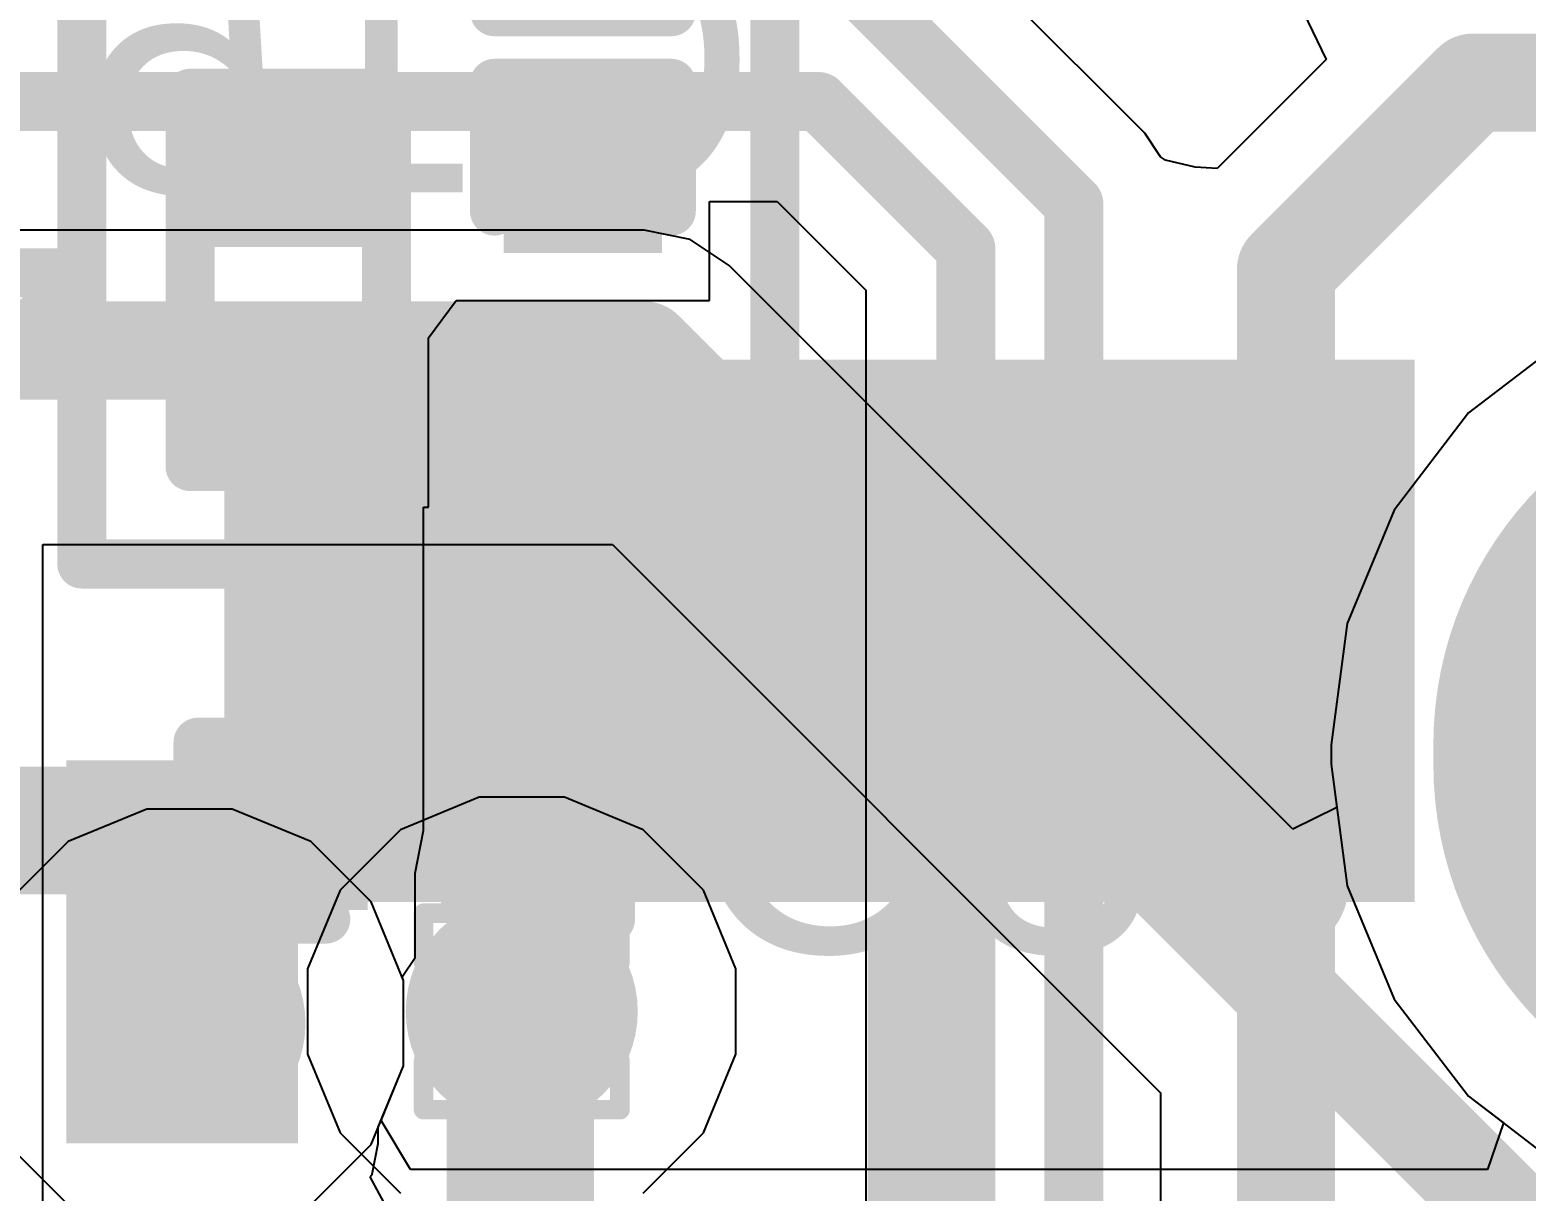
# Model space of a CAD drawing. Header units: inches. Extents: x -6 to 328, y -6 to 90.
# Drawn here: x 27.489 to 31.359, y 26.105 to 29.107 of the extents above; entities that cross this region are included whole.
import ezdxf

# ---------------------------------------------------------------- set-up
doc = ezdxf.new("R2010")
doc.units = ezdxf.units.IN
for name, color, linetype in [('Bottom Layer', 5, 'Continuous'), ('Bottom Overlay', 54, 'Continuous'), ('Bottom Paste', 16, 'Continuous'), ('Bottom Solder', 6, 'Continuous'), ('Designators', 56, 'Continuous'), ('Drill Drawing', 1, 'Continuous'), ('GND', 76, 'Continuous'), ('Pad Holes', 156, 'Continuous'), ('PWR', 16, 'Continuous'), ('Top Layer', 1, 'Continuous'), ('Top Overlay', 2, 'Continuous'), ('Top Paste', 8, 'Continuous'), ('Top Solder', 216, 'Continuous'), ('Via Holes', 16, 'Continuous')]:
    doc.layers.add(name, color=color, linetype=linetype)
doc.styles.add('Arial', font='', dxfattribs={"height": 0.2})
doc.styles.get('Arial').set_extended_font_data('Arial')

# ---------------------------------------------------------------- blocks, each defined once
blk = doc.blocks.new('R___0201_16')
at = {"layer": 'Top Layer'}
for points in [[(-0.41, 0.185), (-0.14, 0.185), (-0.14, -0.185), (-0.41, -0.185)], [(0.14, 0.185), (0.41, 0.185), (0.41, -0.185), (0.14, -0.185)]]:
    blk.add_hatch(color=1, dxfattribs=at).paths.add_polyline_path(points)
at = {"layer": 'Top Paste'}
for points in [[(-0.41, 0.185), (-0.14, 0.185), (-0.14, -0.185), (-0.41, -0.185)], [(0.14, 0.185), (0.41, 0.185), (0.41, -0.185), (0.14, -0.185)]]:
    blk.add_hatch(color=8, dxfattribs=at).paths.add_polyline_path(points)
at = {"layer": 'Top Solder'}
for points in [[(-0.465, 0.24), (-0.085, 0.24), (-0.085, -0.24), (-0.465, -0.24)], [(0.085, 0.24), (0.465, 0.24), (0.465, -0.24), (0.085, -0.24)]]:
    blk.add_hatch(color=216, dxfattribs=at).paths.add_polyline_path(points)
at = {"layer": 'Top Overlay'}
for points in [[(-0.4826, 0.254, 0.127, 0.127, 0), (-0.4826, -0.254, 0.127, 0.127, 0)], [(-0.4826, 0.254, 0.127, 0.127, 0), (0.4826, 0.254, 0.127, 0.127, 0)], [(0.4826, 0.254, 0.127, 0.127, 0), (0.4826, -0.254, 0.127, 0.127, 0)], [(-0.4826, -0.254, 0.127, 0.127, 0), (0.4826, -0.254, 0.127, 0.127, 0)]]:
    blk.add_lwpolyline(points, format="xyseb", dxfattribs=at)
for points in [[(-0.5143, 0.254, 0.0635, 0.0635, 1), (-0.4508, 0.254, 0.0635, 0.0635, 1)], [(-0.5143, 0.254, 0.0635, 0.0635, 1), (-0.4508, 0.254, 0.0635, 0.0635, 1)], [(0.4508, 0.254, 0.0635, 0.0635, 1), (0.5143, 0.254, 0.0635, 0.0635, 1)], [(0.4508, 0.254, 0.0635, 0.0635, 1), (0.5143, 0.254, 0.0635, 0.0635, 1)], [(-0.5143, -0.254, 0.0635, 0.0635, 1), (-0.4508, -0.254, 0.0635, 0.0635, 1)], [(-0.5143, -0.254, 0.0635, 0.0635, 1), (-0.4508, -0.254, 0.0635, 0.0635, 1)], [(0.4508, -0.254, 0.0635, 0.0635, 1), (0.5143, -0.254, 0.0635, 0.0635, 1)], [(0.4508, -0.254, 0.0635, 0.0635, 1), (0.5143, -0.254, 0.0635, 0.0635, 1)]]:
    blk.add_lwpolyline(points, format="xyseb", close=True, dxfattribs=at)
blk = doc.blocks.new('M55_7013242R_B_49')
at = {"layer": 'Bottom Layer'}
blk.add_hatch(color=5, dxfattribs=at).paths.add_polyline_path([(-12.62, -1.1), (-11.42, -1.1), (-11.42, -3.8), (-12.62, -3.8)])
at = {"layer": 'Bottom Paste'}
blk.add_hatch(color=16, dxfattribs=at).paths.add_polyline_path([(-12.62, -1.1), (-11.42, -1.1), (-11.42, -3.8), (-12.62, -3.8)])
at = {"layer": 'Bottom Solder'}
blk.add_hatch(color=6, dxfattribs=at).paths.add_polyline_path([(-12.7216, -0.9984), (-11.3184, -0.9984), (-11.3184, -3.9016), (-12.7216, -3.9016)])
at = {"layer": 'Pad Holes'}
h = blk.add_hatch(color=7, dxfattribs=at)
edge = h.paths.add_edge_path()
edge.add_arc((-11.725, 0), 0.95, 90, 270)
edge.add_line((-11.725, -0.95), (-11.675, -0.95))
edge.add_arc((-11.675, 0), 0.95, 270, 450)
edge.add_line((-11.675, 0.95), (-11.725, 0.95))
at = {"layer": 'Bottom Overlay'}
blk.add_lwpolyline([(-10.1346, -2.286, 0.254, 0.254, 0), (-11.2014, -2.286, 0.254, 0.254, 0)], format="xyseb", dxfattribs=at)
blk.add_lwpolyline([(-11.2649, -2.286, 0.127, 0.127, 1), (-11.1379, -2.286, 0.127, 0.127, 1)], format="xyseb", close=True, dxfattribs=at)
blk = doc.blocks.new('CAP_0201_62')
at = {"layer": 'Top Layer'}
for points in [[(-0.45, 0.15), (-0.15, 0.15), (-0.15, -0.15), (-0.45, -0.15)], [(0.15, 0.15), (0.45, 0.15), (0.45, -0.15), (0.15, -0.15)]]:
    blk.add_hatch(color=1, dxfattribs=at).paths.add_polyline_path(points)
at = {"layer": 'Top Paste'}
for points in [[(-0.45, 0.15), (-0.15, 0.15), (-0.15, -0.15), (-0.45, -0.15)], [(0.15, 0.15), (0.45, 0.15), (0.45, -0.15), (0.15, -0.15)]]:
    blk.add_hatch(color=8, dxfattribs=at).paths.add_polyline_path(points)
at = {"layer": 'Top Solder'}
for points in [[(-0.505, 0.205), (-0.095, 0.205), (-0.095, -0.205), (-0.505, -0.205)], [(0.095, 0.205), (0.505, 0.205), (0.505, -0.205), (0.095, -0.205)]]:
    blk.add_hatch(color=216, dxfattribs=at).paths.add_polyline_path(points)
at = {"layer": 'Top Overlay'}
for points in [[(-0.5334, -0.2286, 0.127, 0.127, 0), (-0.5334, 0.2286, 0.127, 0.127, 0)], [(-0.5334, 0.2286, 0.127, 0.127, 0), (-0.2032, 0.2286, 0.127, 0.127, 0)], [(0.2032, 0.2286, 0.127, 0.127, 0), (0.5334, 0.2286, 0.127, 0.127, 0)], [(0.5334, -0.2286, 0.127, 0.127, 0), (0.5334, 0.2286, 0.127, 0.127, 0)], [(-0.5334, -0.2286, 0.127, 0.127, 0), (-0.2032, -0.2286, 0.127, 0.127, 0)], [(0.2032, -0.2286, 0.127, 0.127, 0), (0.5334, -0.2286, 0.127, 0.127, 0)]]:
    blk.add_lwpolyline(points, format="xyseb", dxfattribs=at)
for points in [[(-0.5651, 0.2286, 0.0635, 0.0635, 1), (-0.5016, 0.2286, 0.0635, 0.0635, 1)], [(-0.5651, 0.2286, 0.0635, 0.0635, 1), (-0.5016, 0.2286, 0.0635, 0.0635, 1)], [(-0.2349, 0.2286, 0.0635, 0.0635, 1), (-0.1714, 0.2286, 0.0635, 0.0635, 1)], [(0.1714, 0.2286, 0.0635, 0.0635, 1), (0.2349, 0.2286, 0.0635, 0.0635, 1)], [(0.5016, 0.2286, 0.0635, 0.0635, 1), (0.5651, 0.2286, 0.0635, 0.0635, 1)], [(0.5016, 0.2286, 0.0635, 0.0635, 1), (0.5651, 0.2286, 0.0635, 0.0635, 1)], [(-0.5651, -0.2286, 0.0635, 0.0635, 1), (-0.5016, -0.2286, 0.0635, 0.0635, 1)], [(-0.5651, -0.2286, 0.0635, 0.0635, 1), (-0.5016, -0.2286, 0.0635, 0.0635, 1)], [(-0.2349, -0.2286, 0.0635, 0.0635, 1), (-0.1714, -0.2286, 0.0635, 0.0635, 1)], [(0.1714, -0.2286, 0.0635, 0.0635, 1), (0.2349, -0.2286, 0.0635, 0.0635, 1)], [(0.5016, -0.2286, 0.0635, 0.0635, 1), (0.5651, -0.2286, 0.0635, 0.0635, 1)], [(0.5016, -0.2286, 0.0635, 0.0635, 1), (0.5651, -0.2286, 0.0635, 0.0635, 1)]]:
    blk.add_lwpolyline(points, format="xyseb", close=True, dxfattribs=at)
blk = doc.blocks.new('CAP_0201_65')
at = {"layer": 'Top Layer'}
for points in [[(-0.45, 0.15), (-0.15, 0.15), (-0.15, -0.15), (-0.45, -0.15)], [(0.15, 0.15), (0.45, 0.15), (0.45, -0.15), (0.15, -0.15)]]:
    blk.add_hatch(color=1, dxfattribs=at).paths.add_polyline_path(points)
at = {"layer": 'Top Paste'}
for points in [[(-0.45, 0.15), (-0.15, 0.15), (-0.15, -0.15), (-0.45, -0.15)], [(0.15, 0.15), (0.45, 0.15), (0.45, -0.15), (0.15, -0.15)]]:
    blk.add_hatch(color=8, dxfattribs=at).paths.add_polyline_path(points)
at = {"layer": 'Top Solder'}
for points in [[(-0.505, 0.205), (-0.095, 0.205), (-0.095, -0.205), (-0.505, -0.205)], [(0.095, 0.205), (0.505, 0.205), (0.505, -0.205), (0.095, -0.205)]]:
    blk.add_hatch(color=216, dxfattribs=at).paths.add_polyline_path(points)
at = {"layer": 'Top Overlay'}
for points in [[(-0.2032, 0.2286, 0.127, 0.127, 0), (-0.5334, 0.2286, 0.127, 0.127, 0)], [(-0.5334, -0.2286, 0.127, 0.127, 0), (-0.5334, 0.2286, 0.127, 0.127, 0)], [(0.5334, 0.2286, 0.127, 0.127, 0), (0.2032, 0.2286, 0.127, 0.127, 0)], [(0.5334, -0.2286, 0.127, 0.127, 0), (0.5334, 0.2286, 0.127, 0.127, 0)], [(-0.2032, -0.2286, 0.127, 0.127, 0), (-0.5334, -0.2286, 0.127, 0.127, 0)], [(0.5334, -0.2286, 0.127, 0.127, 0), (0.2032, -0.2286, 0.127, 0.127, 0)]]:
    blk.add_lwpolyline(points, format="xyseb", dxfattribs=at)
for points in [[(-0.5651, 0.2286, 0.0635, 0.0635, 1), (-0.5016, 0.2286, 0.0635, 0.0635, 1)], [(-0.5651, 0.2286, 0.0635, 0.0635, 1), (-0.5016, 0.2286, 0.0635, 0.0635, 1)], [(-0.2349, 0.2286, 0.0635, 0.0635, 1), (-0.1714, 0.2286, 0.0635, 0.0635, 1)], [(0.1714, 0.2286, 0.0635, 0.0635, 1), (0.2349, 0.2286, 0.0635, 0.0635, 1)], [(0.5016, 0.2286, 0.0635, 0.0635, 1), (0.5651, 0.2286, 0.0635, 0.0635, 1)], [(0.5016, 0.2286, 0.0635, 0.0635, 1), (0.5651, 0.2286, 0.0635, 0.0635, 1)], [(-0.5651, -0.2286, 0.0635, 0.0635, 1), (-0.5016, -0.2286, 0.0635, 0.0635, 1)], [(-0.5651, -0.2286, 0.0635, 0.0635, 1), (-0.5016, -0.2286, 0.0635, 0.0635, 1)], [(-0.2349, -0.2286, 0.0635, 0.0635, 1), (-0.1714, -0.2286, 0.0635, 0.0635, 1)], [(0.1714, -0.2286, 0.0635, 0.0635, 1), (0.2349, -0.2286, 0.0635, 0.0635, 1)], [(0.5016, -0.2286, 0.0635, 0.0635, 1), (0.5651, -0.2286, 0.0635, 0.0635, 1)], [(0.5016, -0.2286, 0.0635, 0.0635, 1), (0.5651, -0.2286, 0.0635, 0.0635, 1)]]:
    blk.add_lwpolyline(points, format="xyseb", close=True, dxfattribs=at)
blk = doc.blocks.new('CAP_0201_66')
at = {"layer": 'Top Layer'}
for points in [[(-0.45, 0.15), (-0.15, 0.15), (-0.15, -0.15), (-0.45, -0.15)], [(0.15, 0.15), (0.45, 0.15), (0.45, -0.15), (0.15, -0.15)]]:
    blk.add_hatch(color=1, dxfattribs=at).paths.add_polyline_path(points)
at = {"layer": 'Top Paste'}
for points in [[(-0.45, 0.15), (-0.15, 0.15), (-0.15, -0.15), (-0.45, -0.15)], [(0.15, 0.15), (0.45, 0.15), (0.45, -0.15), (0.15, -0.15)]]:
    blk.add_hatch(color=8, dxfattribs=at).paths.add_polyline_path(points)
at = {"layer": 'Top Solder'}
for points in [[(-0.505, 0.205), (-0.095, 0.205), (-0.095, -0.205), (-0.505, -0.205)], [(0.095, 0.205), (0.505, 0.205), (0.505, -0.205), (0.095, -0.205)]]:
    blk.add_hatch(color=216, dxfattribs=at).paths.add_polyline_path(points)
at = {"layer": 'Top Overlay'}
for points in [[(-0.5334, 0.2286, 0.127, 0.127, 0), (-0.2032, 0.2286, 0.127, 0.127, 0)], [(-0.5334, 0.2286, 0.127, 0.127, 0), (-0.5334, -0.2286, 0.127, 0.127, 0)], [(0.2032, 0.2286, 0.127, 0.127, 0), (0.5334, 0.2286, 0.127, 0.127, 0)], [(0.5334, 0.2286, 0.127, 0.127, 0), (0.5334, -0.2286, 0.127, 0.127, 0)], [(-0.5334, -0.2286, 0.127, 0.127, 0), (-0.2032, -0.2286, 0.127, 0.127, 0)], [(0.2032, -0.2286, 0.127, 0.127, 0), (0.5334, -0.2286, 0.127, 0.127, 0)]]:
    blk.add_lwpolyline(points, format="xyseb", dxfattribs=at)
for points in [[(-0.5651, 0.2286, 0.0635, 0.0635, 1), (-0.5016, 0.2286, 0.0635, 0.0635, 1)], [(-0.5651, 0.2286, 0.0635, 0.0635, 1), (-0.5016, 0.2286, 0.0635, 0.0635, 1)], [(-0.2349, 0.2286, 0.0635, 0.0635, 1), (-0.1714, 0.2286, 0.0635, 0.0635, 1)], [(0.1714, 0.2286, 0.0635, 0.0635, 1), (0.2349, 0.2286, 0.0635, 0.0635, 1)], [(0.5016, 0.2286, 0.0635, 0.0635, 1), (0.5651, 0.2286, 0.0635, 0.0635, 1)], [(0.5016, 0.2286, 0.0635, 0.0635, 1), (0.5651, 0.2286, 0.0635, 0.0635, 1)], [(-0.5651, -0.2286, 0.0635, 0.0635, 1), (-0.5016, -0.2286, 0.0635, 0.0635, 1)], [(-0.5651, -0.2286, 0.0635, 0.0635, 1), (-0.5016, -0.2286, 0.0635, 0.0635, 1)], [(-0.2349, -0.2286, 0.0635, 0.0635, 1), (-0.1714, -0.2286, 0.0635, 0.0635, 1)], [(0.1714, -0.2286, 0.0635, 0.0635, 1), (0.2349, -0.2286, 0.0635, 0.0635, 1)], [(0.5016, -0.2286, 0.0635, 0.0635, 1), (0.5651, -0.2286, 0.0635, 0.0635, 1)], [(0.5016, -0.2286, 0.0635, 0.0635, 1), (0.5651, -0.2286, 0.0635, 0.0635, 1)]]:
    blk.add_lwpolyline(points, format="xyseb", close=True, dxfattribs=at)

msp = doc.modelspace()

# ---------------------------------------------------------------- hatches: boundary and pattern name
at = {"layer": 'Bottom Layer'}
h = msp.add_hatch(color=5, dxfattribs=at)
edge = h.paths.add_edge_path()
edge.add_arc((28.7613, 26.5692), 0.3, 0, 360)
h = msp.add_hatch(color=5, dxfattribs=at)
edge = h.paths.add_edge_path()
edge.add_arc((27.9018, 26.5387), 0.3, 0, 360)
at = {"layer": 'GND'}
h = msp.add_hatch(color=76, dxfattribs=at)
edge = h.paths.add_edge_path()
edge.add_arc((28.7613, 26.5692), 0.3, 0, 360)
h = msp.add_hatch(color=76, dxfattribs=at)
edge = h.paths.add_edge_path()
edge.add_arc((27.9018, 26.5387), 0.3, 0, 360)
at = {"layer": 'PWR'}
h = msp.add_hatch(color=16, dxfattribs=at)
edge = h.paths.add_edge_path()
edge.add_arc((28.7613, 26.5692), 0.3, 0, 360)
h = msp.add_hatch(color=16, dxfattribs=at)
edge = h.paths.add_edge_path()
edge.add_arc((27.9018, 26.5387), 0.3, 0, 360)
at = {"layer": 'Top Layer'}
msp.add_hatch(color=1, dxfattribs=at).paths.add_polyline_path([(27.5832, 26.2278), (28.1828, 26.2278), (28.1828, 27.2184), (27.5832, 27.2184)])
h = msp.add_hatch(color=1, dxfattribs=at)
edge = h.paths.add_edge_path()
edge.add_arc((28.7613, 26.5692), 0.3, 0, 360)
h = msp.add_hatch(color=1, dxfattribs=at)
edge = h.paths.add_edge_path()
edge.add_arc((27.9018, 26.5387), 0.3, 0, 360)
at = {"layer": 'Via Holes'}
h = msp.add_hatch(color=7, dxfattribs=at)
edge = h.paths.add_edge_path()
edge.add_arc((28.7613, 26.5692), 0.15, 0, 360)
h = msp.add_hatch(color=7, dxfattribs=at)
edge = h.paths.add_edge_path()
edge.add_arc((27.9018, 26.5387), 0.15, 0, 360)

# ---------------------------------------------------------------- linework, layer by layer
at = {"layer": 'Bottom Layer'}
for p, q in [((31.4618, 28.3102), (31.2103, 28.1172)), ((31.2103, 28.1172), (31.0173, 27.8657)), ((31.0173, 27.8657), (30.896, 27.5728)), ((30.896, 27.5728), (30.8546, 27.2585)), ((30.8546, 27.2585), (30.8546, 27.2085)), ((30.8546, 27.2085), (30.896, 26.8942)), ((27.7916, 27.0927), (27.5879, 27.0084)), ((28.012, 27.0927), (27.7916, 27.0927)), ((28.2156, 27.0084), (28.012, 27.0927)), ((27.5879, 27.0084), (27.4321, 26.8525)), ((28.3714, 26.8525), (28.2156, 27.0084)), ((30.896, 26.8942), (31.0173, 26.6013)), ((28.4558, 26.6489), (28.3714, 26.8525)), ((28.4558, 26.4285), (28.4558, 26.6489)), ((31.0173, 26.6013), (31.2103, 26.3498)), ((28.3974, 26.2876), (28.4558, 26.4285)), ((31.2103, 26.3498), (31.3001, 26.2808)), ((28.4731, 26.1606), (28.3974, 26.2876)), ((31.3001, 26.2808), (31.2593, 26.1606)), ((31.2593, 26.1606), (28.4731, 26.1606))]:
    msp.add_line(p, q, dxfattribs=at)
for points in [[(28.7613, 27.144, 0.381, 0.381, 0), (29.1708, 27.5535, 0.381, 0.381, 0)], [(29.1708, 27.5535, 0.381, 0.381, 0), (29.619, 27.5535, 0.381, 0.381, 0)], [(28.7613, 26.5692, 0.381, 0.381, 0), (28.7613, 27.144, 0.381, 0.381, 0)]]:
    msp.add_lwpolyline(points, format="xyseb", dxfattribs=at)
for points in [[(29.0755, 27.5535, 0.1905, 0.1905, 1), (29.266, 27.5535, 0.1905, 0.1905, 1)], [(29.0755, 27.5535, 0.1905, 0.1905, 1), (29.266, 27.5535, 0.1905, 0.1905, 1)], [(29.5237, 27.5535, 0.1905, 0.1905, 1), (29.7142, 27.5535, 0.1905, 0.1905, 1)], [(28.666, 27.144, 0.1905, 0.1905, 1), (28.8565, 27.144, 0.1905, 0.1905, 1)], [(28.666, 27.144, 0.1905, 0.1905, 1), (28.8565, 27.144, 0.1905, 0.1905, 1)], [(28.666, 26.5692, 0.1905, 0.1905, 1), (28.8565, 26.5692, 0.1905, 0.1905, 1)]]:
    msp.add_lwpolyline(points, format="xyseb", close=True, dxfattribs=at)
at = {"layer": 'Bottom Overlay'}
for points in [[(27.0634, 27.919, 0.127, 0.127, 0), (27.6237, 28.4793, 0.127, 0.127, 0)], [(27.2943, 28.4793, 0.127, 0.127, 0), (27.6237, 28.4793, 0.127, 0.127, 0)], [(27.6237, 28.1499, 0.127, 0.127, 0), (27.6237, 28.4793, 0.127, 0.127, 0)]]:
    msp.add_lwpolyline(points, format="xyseb", dxfattribs=at)
for points in [[(27.5919, 28.4793, 0.0635, 0.0635, 1), (27.6554, 28.4793, 0.0635, 0.0635, 1)], [(27.5919, 28.4793, 0.0635, 0.0635, 1), (27.6554, 28.4793, 0.0635, 0.0635, 1)], [(27.5919, 28.4793, 0.0635, 0.0635, 1), (27.6554, 28.4793, 0.0635, 0.0635, 1)], [(27.5919, 28.1499, 0.0635, 0.0635, 1), (27.6554, 28.1499, 0.0635, 0.0635, 1)]]:
    msp.add_lwpolyline(points, format="xyseb", close=True, dxfattribs=at)
at = {"layer": 'Drill Drawing'}
for points in [[(27.6478, 26.6657, 0.0508, 0.0508, 0), (27.6478, 26.7927, 0.0508, 0.0508, 0)], [(27.6478, 26.7927, 0.0508, 0.0508, 0), (27.7748, 26.7927, 0.0508, 0.0508, 0)], [(27.7748, 26.7927, 0.0508, 0.0508, 0), (27.9018, 26.6657, 0.0508, 0.0508, 0)], [(27.9018, 26.6657, 0.0508, 0.0508, 0), (28.0288, 26.7927, 0.0508, 0.0508, 0)], [(28.0288, 26.7927, 0.0508, 0.0508, 0), (28.1558, 26.7927, 0.0508, 0.0508, 0)], [(28.1558, 26.6657, 0.0508, 0.0508, 0), (28.1558, 26.7927, 0.0508, 0.0508, 0)], [(28.5073, 26.6962, 0.0508, 0.0508, 0), (28.5073, 26.8232, 0.0508, 0.0508, 0)], [(28.5073, 26.8232, 0.0508, 0.0508, 0), (28.6343, 26.8232, 0.0508, 0.0508, 0)], [(28.6343, 26.8232, 0.0508, 0.0508, 0), (28.7613, 26.6962, 0.0508, 0.0508, 0)], [(28.7613, 26.6962, 0.0508, 0.0508, 0), (28.8883, 26.8232, 0.0508, 0.0508, 0)], [(28.8883, 26.8232, 0.0508, 0.0508, 0), (29.0153, 26.8232, 0.0508, 0.0508, 0)], [(29.0153, 26.6962, 0.0508, 0.0508, 0), (29.0153, 26.8232, 0.0508, 0.0508, 0)], [(28.5073, 26.6962, 0.0508, 0.0508, 0), (28.6343, 26.5692, 0.0508, 0.0508, 0)], [(28.8883, 26.5692, 0.0508, 0.0508, 0), (29.0153, 26.6962, 0.0508, 0.0508, 0)], [(27.6478, 26.6657, 0.0508, 0.0508, 0), (27.7748, 26.5387, 0.0508, 0.0508, 0)], [(28.0288, 26.5387, 0.0508, 0.0508, 0), (28.1558, 26.6657, 0.0508, 0.0508, 0)], [(28.5073, 26.4422, 0.0508, 0.0508, 0), (28.6343, 26.5692, 0.0508, 0.0508, 0)], [(28.8883, 26.5692, 0.0508, 0.0508, 0), (29.0153, 26.4422, 0.0508, 0.0508, 0)], [(27.6478, 26.4117, 0.0508, 0.0508, 0), (27.7748, 26.5387, 0.0508, 0.0508, 0)], [(28.0288, 26.5387, 0.0508, 0.0508, 0), (28.1558, 26.4117, 0.0508, 0.0508, 0)], [(27.6478, 26.2847, 0.0508, 0.0508, 0), (27.6478, 26.4117, 0.0508, 0.0508, 0)], [(27.7748, 26.2847, 0.0508, 0.0508, 0), (27.9018, 26.4117, 0.0508, 0.0508, 0)], [(27.9018, 26.4117, 0.0508, 0.0508, 0), (28.0288, 26.2847, 0.0508, 0.0508, 0)], [(28.1558, 26.2847, 0.0508, 0.0508, 0), (28.1558, 26.4117, 0.0508, 0.0508, 0)], [(28.5073, 26.3152, 0.0508, 0.0508, 0), (28.5073, 26.4422, 0.0508, 0.0508, 0)], [(28.6343, 26.3152, 0.0508, 0.0508, 0), (28.7613, 26.4422, 0.0508, 0.0508, 0)], [(28.7613, 26.4422, 0.0508, 0.0508, 0), (28.8883, 26.3152, 0.0508, 0.0508, 0)], [(29.0153, 26.3152, 0.0508, 0.0508, 0), (29.0153, 26.4422, 0.0508, 0.0508, 0)], [(28.5073, 26.3152, 0.0508, 0.0508, 0), (28.6343, 26.3152, 0.0508, 0.0508, 0)], [(28.8883, 26.3152, 0.0508, 0.0508, 0), (29.0153, 26.3152, 0.0508, 0.0508, 0)], [(27.6478, 26.2847, 0.0508, 0.0508, 0), (27.7748, 26.2847, 0.0508, 0.0508, 0)], [(28.0288, 26.2847, 0.0508, 0.0508, 0), (28.1558, 26.2847, 0.0508, 0.0508, 0)]]:
    msp.add_lwpolyline(points, format="xyseb", dxfattribs=at)
for points in [[(27.6351, 26.7927, 0.0254, 0.0254, 1), (27.6605, 26.7927, 0.0254, 0.0254, 1)], [(27.6351, 26.7927, 0.0254, 0.0254, 1), (27.6605, 26.7927, 0.0254, 0.0254, 1)], [(27.7621, 26.7927, 0.0254, 0.0254, 1), (27.7875, 26.7927, 0.0254, 0.0254, 1)], [(27.7621, 26.7927, 0.0254, 0.0254, 1), (27.7875, 26.7927, 0.0254, 0.0254, 1)], [(28.0161, 26.7927, 0.0254, 0.0254, 1), (28.0415, 26.7927, 0.0254, 0.0254, 1)], [(28.0161, 26.7927, 0.0254, 0.0254, 1), (28.0415, 26.7927, 0.0254, 0.0254, 1)], [(28.1431, 26.7927, 0.0254, 0.0254, 1), (28.1685, 26.7927, 0.0254, 0.0254, 1)], [(28.1431, 26.7927, 0.0254, 0.0254, 1), (28.1685, 26.7927, 0.0254, 0.0254, 1)], [(28.4946, 26.8232, 0.0254, 0.0254, 1), (28.52, 26.8232, 0.0254, 0.0254, 1)], [(28.4946, 26.8232, 0.0254, 0.0254, 1), (28.52, 26.8232, 0.0254, 0.0254, 1)], [(28.6216, 26.8232, 0.0254, 0.0254, 1), (28.647, 26.8232, 0.0254, 0.0254, 1)], [(28.6216, 26.8232, 0.0254, 0.0254, 1), (28.647, 26.8232, 0.0254, 0.0254, 1)], [(28.8756, 26.8232, 0.0254, 0.0254, 1), (28.901, 26.8232, 0.0254, 0.0254, 1)], [(28.8756, 26.8232, 0.0254, 0.0254, 1), (28.901, 26.8232, 0.0254, 0.0254, 1)], [(29.0026, 26.8232, 0.0254, 0.0254, 1), (29.028, 26.8232, 0.0254, 0.0254, 1)], [(29.0026, 26.8232, 0.0254, 0.0254, 1), (29.028, 26.8232, 0.0254, 0.0254, 1)], [(28.4946, 26.6962, 0.0254, 0.0254, 1), (28.52, 26.6962, 0.0254, 0.0254, 1)], [(28.4946, 26.6962, 0.0254, 0.0254, 1), (28.52, 26.6962, 0.0254, 0.0254, 1)], [(28.7486, 26.6962, 0.0254, 0.0254, 1), (28.774, 26.6962, 0.0254, 0.0254, 1)], [(28.7486, 26.6962, 0.0254, 0.0254, 1), (28.774, 26.6962, 0.0254, 0.0254, 1)], [(29.0026, 26.6962, 0.0254, 0.0254, 1), (29.028, 26.6962, 0.0254, 0.0254, 1)], [(29.0026, 26.6962, 0.0254, 0.0254, 1), (29.028, 26.6962, 0.0254, 0.0254, 1)], [(27.6351, 26.6657, 0.0254, 0.0254, 1), (27.6605, 26.6657, 0.0254, 0.0254, 1)], [(27.6351, 26.6657, 0.0254, 0.0254, 1), (27.6605, 26.6657, 0.0254, 0.0254, 1)], [(27.8891, 26.6657, 0.0254, 0.0254, 1), (27.9145, 26.6657, 0.0254, 0.0254, 1)], [(27.8891, 26.6657, 0.0254, 0.0254, 1), (27.9145, 26.6657, 0.0254, 0.0254, 1)], [(28.1431, 26.6657, 0.0254, 0.0254, 1), (28.1685, 26.6657, 0.0254, 0.0254, 1)], [(28.1431, 26.6657, 0.0254, 0.0254, 1), (28.1685, 26.6657, 0.0254, 0.0254, 1)], [(28.6216, 26.5692, 0.0254, 0.0254, 1), (28.647, 26.5692, 0.0254, 0.0254, 1)], [(28.6216, 26.5692, 0.0254, 0.0254, 1), (28.647, 26.5692, 0.0254, 0.0254, 1)], [(28.8756, 26.5692, 0.0254, 0.0254, 1), (28.901, 26.5692, 0.0254, 0.0254, 1)], [(28.8756, 26.5692, 0.0254, 0.0254, 1), (28.901, 26.5692, 0.0254, 0.0254, 1)], [(27.7621, 26.5387, 0.0254, 0.0254, 1), (27.7875, 26.5387, 0.0254, 0.0254, 1)], [(27.7621, 26.5387, 0.0254, 0.0254, 1), (27.7875, 26.5387, 0.0254, 0.0254, 1)], [(28.0161, 26.5387, 0.0254, 0.0254, 1), (28.0415, 26.5387, 0.0254, 0.0254, 1)], [(28.0161, 26.5387, 0.0254, 0.0254, 1), (28.0415, 26.5387, 0.0254, 0.0254, 1)], [(27.6351, 26.4117, 0.0254, 0.0254, 1), (27.6605, 26.4117, 0.0254, 0.0254, 1)], [(27.6351, 26.4117, 0.0254, 0.0254, 1), (27.6605, 26.4117, 0.0254, 0.0254, 1)], [(27.8891, 26.4117, 0.0254, 0.0254, 1), (27.9145, 26.4117, 0.0254, 0.0254, 1)], [(27.8891, 26.4117, 0.0254, 0.0254, 1), (27.9145, 26.4117, 0.0254, 0.0254, 1)], [(28.1431, 26.4117, 0.0254, 0.0254, 1), (28.1685, 26.4117, 0.0254, 0.0254, 1)], [(28.1431, 26.4117, 0.0254, 0.0254, 1), (28.1685, 26.4117, 0.0254, 0.0254, 1)], [(28.4946, 26.4422, 0.0254, 0.0254, 1), (28.52, 26.4422, 0.0254, 0.0254, 1)], [(28.4946, 26.4422, 0.0254, 0.0254, 1), (28.52, 26.4422, 0.0254, 0.0254, 1)], [(28.7486, 26.4422, 0.0254, 0.0254, 1), (28.774, 26.4422, 0.0254, 0.0254, 1)], [(28.7486, 26.4422, 0.0254, 0.0254, 1), (28.774, 26.4422, 0.0254, 0.0254, 1)], [(29.0026, 26.4422, 0.0254, 0.0254, 1), (29.028, 26.4422, 0.0254, 0.0254, 1)], [(29.0026, 26.4422, 0.0254, 0.0254, 1), (29.028, 26.4422, 0.0254, 0.0254, 1)], [(28.4946, 26.3152, 0.0254, 0.0254, 1), (28.52, 26.3152, 0.0254, 0.0254, 1)], [(28.4946, 26.3152, 0.0254, 0.0254, 1), (28.52, 26.3152, 0.0254, 0.0254, 1)], [(28.6216, 26.3152, 0.0254, 0.0254, 1), (28.647, 26.3152, 0.0254, 0.0254, 1)], [(28.6216, 26.3152, 0.0254, 0.0254, 1), (28.647, 26.3152, 0.0254, 0.0254, 1)], [(28.8756, 26.3152, 0.0254, 0.0254, 1), (28.901, 26.3152, 0.0254, 0.0254, 1)], [(28.8756, 26.3152, 0.0254, 0.0254, 1), (28.901, 26.3152, 0.0254, 0.0254, 1)], [(29.0026, 26.3152, 0.0254, 0.0254, 1), (29.028, 26.3152, 0.0254, 0.0254, 1)], [(29.0026, 26.3152, 0.0254, 0.0254, 1), (29.028, 26.3152, 0.0254, 0.0254, 1)], [(27.6351, 26.2847, 0.0254, 0.0254, 1), (27.6605, 26.2847, 0.0254, 0.0254, 1)], [(27.6351, 26.2847, 0.0254, 0.0254, 1), (27.6605, 26.2847, 0.0254, 0.0254, 1)], [(27.7621, 26.2847, 0.0254, 0.0254, 1), (27.7875, 26.2847, 0.0254, 0.0254, 1)], [(27.7621, 26.2847, 0.0254, 0.0254, 1), (27.7875, 26.2847, 0.0254, 0.0254, 1)], [(28.0161, 26.2847, 0.0254, 0.0254, 1), (28.0415, 26.2847, 0.0254, 0.0254, 1)], [(28.0161, 26.2847, 0.0254, 0.0254, 1), (28.0415, 26.2847, 0.0254, 0.0254, 1)], [(28.1431, 26.2847, 0.0254, 0.0254, 1), (28.1685, 26.2847, 0.0254, 0.0254, 1)], [(28.1431, 26.2847, 0.0254, 0.0254, 1), (28.1685, 26.2847, 0.0254, 0.0254, 1)]]:
    msp.add_lwpolyline(points, format="xyseb", close=True, dxfattribs=at)
at = {"layer": 'GND'}
for p, q in [((31.4618, 28.3102), (31.2103, 28.1172)), ((31.2103, 28.1172), (31.0173, 27.8657)), ((31.0173, 27.8657), (30.896, 27.5728)), ((30.896, 27.5728), (30.8546, 27.2585)), ((30.8546, 27.2585), (30.8546, 27.2085)), ((30.8546, 27.2085), (30.896, 26.8942)), ((27.7916, 27.0927), (27.5879, 27.0084)), ((28.012, 27.0927), (27.7916, 27.0927)), ((28.2156, 27.0084), (28.012, 27.0927)), ((27.5879, 27.0084), (27.4321, 26.8525)), ((28.3714, 26.8525), (28.2156, 27.0084)), ((30.896, 26.8942), (31.0173, 26.6013)), ((28.4558, 26.6489), (28.3714, 26.8525)), ((28.4558, 26.4285), (28.4558, 26.6489)), ((31.0173, 26.6013), (31.2103, 26.3498)), ((28.3714, 26.2249), (28.4558, 26.4285)), ((31.2103, 26.3498), (31.4618, 26.1568)), ((27.4321, 26.2249), (27.5879, 26.069)), ((28.2156, 26.069), (28.3714, 26.2249))]:
    msp.add_line(p, q, dxfattribs=at)
at = {"layer": 'PWR'}
for p, q in [((29.0775, 28.5895), (20.336, 28.5895)), ((29.1965, 28.5659), (29.0775, 28.5895)), ((29.2973, 28.4985), (29.1965, 28.5659)), ((30.7554, 27.0403), (29.2973, 28.4985)), ((31.4618, 28.3102), (31.2103, 28.1172)), ((31.2103, 28.1172), (31.0173, 27.8657)), ((31.0173, 27.8657), (30.896, 27.5728)), ((27.5224, 25.3665), (27.5224, 27.7772)), ((27.5224, 27.7772), (28.9956, 27.7772)), ((28.9956, 27.7772), (30.4137, 26.3591)), ((30.896, 27.5728), (30.8546, 27.2585)), ((30.8546, 27.2585), (30.8546, 27.2085)), ((30.8546, 27.2085), (30.8693, 27.0965)), ((28.6511, 27.1232), (28.4475, 27.0389)), ((28.8715, 27.1232), (28.6511, 27.1232)), ((29.0751, 27.0389), (28.8715, 27.1232)), ((30.8693, 27.0965), (30.7554, 27.0403)), ((28.4475, 27.0389), (28.2916, 26.883)), ((29.231, 26.883), (29.0751, 27.0389)), ((28.2916, 26.883), (28.2073, 26.6794)), ((29.3153, 26.6794), (29.231, 26.883)), ((28.2073, 26.6794), (28.2073, 26.459)), ((29.3153, 26.459), (29.3153, 26.6794)), ((28.2073, 26.459), (28.2916, 26.2554)), ((29.231, 26.2554), (29.3153, 26.459)), ((30.4137, 26.3591), (30.4137, 21.9301)), ((28.2916, 26.2554), (28.4475, 26.0996)), ((29.0751, 26.0996), (29.231, 26.2554))]:
    msp.add_line(p, q, dxfattribs=at)
for points in [[(19.865, 28.2787, 0.254, 0.254, 0), (29.0775, 28.2787, 0.254, 0.254, 0)], [(29.0775, 28.2787, 0.254, 0.254, 0), (32.0832, 25.2731, 0.254, 0.254, 0)]]:
    msp.add_lwpolyline(points, format="xyseb", dxfattribs=at)
msp.add_lwpolyline([(29.014, 28.2787, 0.127, 0.127, 1), (29.141, 28.2787, 0.127, 0.127, 1)], format="xyseb", close=True, dxfattribs=at)
msp.add_lwpolyline([(29.014, 28.2787, 0.127, 0.127, 1), (29.141, 28.2787, 0.127, 0.127, 1)], format="xyseb", close=True, dxfattribs=at)
at = {"layer": 'Top Layer'}
for p, q in [((30.3725, 28.8405), (29.8282, 29.3849)), ((30.7835, 29.1528), (30.8415, 29.0312)), ((30.8415, 29.0312), (30.5596, 28.7493)), ((30.4136, 28.7791), (30.3725, 28.8405)), ((30.4261, 28.7706), (30.4136, 28.7791)), ((30.5033, 28.7524), (30.4261, 28.7706)), ((30.5596, 28.7493), (30.5033, 28.7524)), ((29.2472, 28.4082), (29.2472, 28.6634)), ((29.2472, 28.6634), (29.4221, 28.6634)), ((29.4221, 28.6634), (29.651, 28.4344)), ((28.5202, 28.3108), (28.5916, 28.4082)), ((28.5916, 28.4082), (29.2472, 28.4082)), ((29.651, 28.4344), (29.651, 23.4855)), ((28.5202, 27.8732), (28.5202, 28.3108)), ((28.507, 27.0368), (28.507, 27.8732)), ((28.507, 27.8732), (28.5202, 27.8732)), ((28.4852, 26.9272), (28.507, 27.0368)), ((28.4852, 26.709), (28.4852, 26.9272)), ((28.4516, 26.6588), (28.4852, 26.709)), ((28.4852, 26.709), (28.4852, 26.709)), ((28.4558, 26.6489), (28.4516, 26.6588)), ((28.4558, 26.4285), (28.4558, 26.6489)), ((28.39, 26.2697), (28.4558, 26.4285)), ((28.39, 26.2278), (28.39, 26.2697)), ((28.3742, 26.1486), (28.39, 26.2278)), ((28.3696, 26.1416), (28.3742, 26.1486)), ((28.4375, 26.0146), (28.3696, 26.1416))]:
    msp.add_line(p, q, dxfattribs=at)
for points in [[(29.6451, 29.2017, 0.1524, 0.1524, 0), (30.1894, 28.6574, 0.1524, 0.1524, 0)], [(30.738, 28.4882, 0.254, 0.254, 0), (31.2208, 28.971, 0.254, 0.254, 0)], [(31.2208, 28.971, 0.254, 0.254, 0), (32.3088, 28.971, 0.254, 0.254, 0)], [(27.3831, 28.9221, 0.1524, 0.1524, 0), (27.6987, 28.9221, 0.1524, 0.1524, 0)], [(27.6987, 28.9221, 0.1524, 0.1524, 0), (27.6989, 28.9223, 0.1524, 0.1524, 0)], [(27.6989, 28.9223, 0.1524, 0.1524, 0), (27.9593, 28.9223, 0.1524, 0.1524, 0)], [(27.9593, 28.9223, 0.1524, 0.1524, 0), (28.0486, 28.8331, 0.1524, 0.1524, 0)], [(28.2662, 28.8331, 0.1524, 0.1524, 0), (28.3555, 28.9223, 0.1524, 0.1524, 0)], [(28.3555, 28.9223, 0.1524, 0.1524, 0), (28.7563, 28.9223, 0.1524, 0.1524, 0)], [(28.7563, 28.9223, 0.1524, 0.1524, 0), (28.8456, 28.8331, 0.1524, 0.1524, 0)], [(28.9932, 28.8331, 0.1524, 0.1524, 0), (29.0825, 28.9223, 0.1524, 0.1524, 0)], [(29.0825, 28.9223, 0.1524, 0.1524, 0), (29.5294, 28.9223, 0.1524, 0.1524, 0)], [(29.5294, 28.9223, 0.1524, 0.1524, 0), (29.91, 28.5417, 0.1524, 0.1524, 0)], [(28.0486, 28.7948, 0.1524, 0.1524, 0), (28.0486, 28.8331, 0.1524, 0.1524, 0)], [(28.2662, 28.7948, 0.1524, 0.1524, 0), (28.2662, 28.8331, 0.1524, 0.1524, 0)], [(28.8456, 28.8098, 0.1524, 0.1524, 0), (28.8456, 28.8331, 0.1524, 0.1524, 0)], [(28.9932, 28.8098, 0.1524, 0.1524, 0), (28.9932, 28.8331, 0.1524, 0.1524, 0)], [(28.0486, 28.7948, 0.1524, 0.1524, 0), (28.1074, 28.736, 0.1524, 0.1524, 0)], [(28.2074, 28.736, 0.1524, 0.1524, 0), (28.2662, 28.7948, 0.1524, 0.1524, 0)], [(28.8456, 28.8098, 0.1524, 0.1524, 0), (28.9194, 28.736, 0.1524, 0.1524, 0)], [(28.9194, 28.736, 0.1524, 0.1524, 0), (28.9932, 28.8098, 0.1524, 0.1524, 0)], [(28.1074, 28.736, 0.1524, 0.1524, 0), (28.1574, 28.736, 0.1524, 0.1524, 0)], [(28.1574, 28.736, 0.1524, 0.1524, 0), (28.2074, 28.736, 0.1524, 0.1524, 0)], [(30.1894, 23.6012, 0.1524, 0.1524, 0), (30.1894, 28.6574, 0.1524, 0.1524, 0)], [(29.91, 23.4855, 0.1524, 0.1524, 0), (29.91, 28.5417, 0.1524, 0.1524, 0)], [(30.738, 25.5983, 0.254, 0.254, 0), (30.738, 28.4882, 0.254, 0.254, 0)], [(28.7574, 27.974, 0.3302, 0.3302, 0), (28.9194, 28.136, 0.3302, 0.3302, 0)], [(28.1574, 27.0368, 0.3302, 0.3302, 0), (28.1574, 28.1177, 0.3302, 0.3302, 0)], [(28.7574, 26.5731, 0.3302, 0.3302, 0), (28.7574, 27.974, 0.3302, 0.3302, 0)], [(25.92, 27.0368, 0.3302, 0.3302, 0), (28.1574, 27.0368, 0.3302, 0.3302, 0)], [(27.9018, 26.598, 0.381, 0.381, 0), (27.9501, 26.6463, 0.381, 0.381, 0)], [(27.9018, 26.5387, 0.381, 0.381, 0), (27.9018, 26.598, 0.381, 0.381, 0)], [(28.7574, 26.5731, 0.381, 0.381, 0), (28.7613, 26.5692, 0.381, 0.381, 0)], [(28.7574, 25.6868, 0.381, 0.381, 0), (28.7574, 26.5716, 0.381, 0.381, 0)]]:
    msp.add_lwpolyline(points, format="xyseb", dxfattribs=at)
for points in [[(31.1573, 28.971, 0.127, 0.127, 1), (31.2843, 28.971, 0.127, 0.127, 1)], [(31.1573, 28.971, 0.127, 0.127, 1), (31.2843, 28.971, 0.127, 0.127, 1)], [(27.6606, 28.9221, 0.0762, 0.0762, 1), (27.7368, 28.9221, 0.0762, 0.0762, 1)], [(27.6606, 28.9221, 0.0762, 0.0762, 1), (27.7368, 28.9221, 0.0762, 0.0762, 1)], [(27.6608, 28.9223, 0.0762, 0.0762, 1), (27.737, 28.9223, 0.0762, 0.0762, 1)], [(27.6608, 28.9223, 0.0762, 0.0762, 1), (27.737, 28.9223, 0.0762, 0.0762, 1)], [(27.9212, 28.9223, 0.0762, 0.0762, 1), (27.9974, 28.9223, 0.0762, 0.0762, 1)], [(27.9212, 28.9223, 0.0762, 0.0762, 1), (27.9974, 28.9223, 0.0762, 0.0762, 1)], [(28.3174, 28.9223, 0.0762, 0.0762, 1), (28.3936, 28.9223, 0.0762, 0.0762, 1)], [(28.3174, 28.9223, 0.0762, 0.0762, 1), (28.3936, 28.9223, 0.0762, 0.0762, 1)], [(28.7182, 28.9223, 0.0762, 0.0762, 1), (28.7944, 28.9223, 0.0762, 0.0762, 1)], [(28.7182, 28.9223, 0.0762, 0.0762, 1), (28.7944, 28.9223, 0.0762, 0.0762, 1)], [(29.0444, 28.9223, 0.0762, 0.0762, 1), (29.1206, 28.9223, 0.0762, 0.0762, 1)], [(29.0444, 28.9223, 0.0762, 0.0762, 1), (29.1206, 28.9223, 0.0762, 0.0762, 1)], [(29.4913, 28.9223, 0.0762, 0.0762, 1), (29.5675, 28.9223, 0.0762, 0.0762, 1)], [(29.4913, 28.9223, 0.0762, 0.0762, 1), (29.5675, 28.9223, 0.0762, 0.0762, 1)], [(28.0105, 28.8331, 0.0762, 0.0762, 1), (28.0867, 28.8331, 0.0762, 0.0762, 1)], [(28.0105, 28.8331, 0.0762, 0.0762, 1), (28.0867, 28.8331, 0.0762, 0.0762, 1)], [(28.2281, 28.8331, 0.0762, 0.0762, 1), (28.3043, 28.8331, 0.0762, 0.0762, 1)], [(28.2281, 28.8331, 0.0762, 0.0762, 1), (28.3043, 28.8331, 0.0762, 0.0762, 1)], [(28.8075, 28.8331, 0.0762, 0.0762, 1), (28.8837, 28.8331, 0.0762, 0.0762, 1)], [(28.8075, 28.8331, 0.0762, 0.0762, 1), (28.8837, 28.8331, 0.0762, 0.0762, 1)], [(28.9551, 28.8331, 0.0762, 0.0762, 1), (29.0313, 28.8331, 0.0762, 0.0762, 1)], [(28.9551, 28.8331, 0.0762, 0.0762, 1), (29.0313, 28.8331, 0.0762, 0.0762, 1)], [(28.0105, 28.7948, 0.0762, 0.0762, 1), (28.0867, 28.7948, 0.0762, 0.0762, 1)], [(28.0105, 28.7948, 0.0762, 0.0762, 1), (28.0867, 28.7948, 0.0762, 0.0762, 1)], [(28.2281, 28.7948, 0.0762, 0.0762, 1), (28.3043, 28.7948, 0.0762, 0.0762, 1)], [(28.2281, 28.7948, 0.0762, 0.0762, 1), (28.3043, 28.7948, 0.0762, 0.0762, 1)], [(28.8075, 28.8098, 0.0762, 0.0762, 1), (28.8837, 28.8098, 0.0762, 0.0762, 1)], [(28.8075, 28.8098, 0.0762, 0.0762, 1), (28.8837, 28.8098, 0.0762, 0.0762, 1)], [(28.9551, 28.8098, 0.0762, 0.0762, 1), (29.0313, 28.8098, 0.0762, 0.0762, 1)], [(28.9551, 28.8098, 0.0762, 0.0762, 1), (29.0313, 28.8098, 0.0762, 0.0762, 1)], [(28.0693, 28.736, 0.0762, 0.0762, 1), (28.1455, 28.736, 0.0762, 0.0762, 1)], [(28.0693, 28.736, 0.0762, 0.0762, 1), (28.1455, 28.736, 0.0762, 0.0762, 1)], [(28.1193, 28.736, 0.0762, 0.0762, 1), (28.1955, 28.736, 0.0762, 0.0762, 1)], [(28.1193, 28.736, 0.0762, 0.0762, 1), (28.1955, 28.736, 0.0762, 0.0762, 1)], [(28.1693, 28.736, 0.0762, 0.0762, 1), (28.2455, 28.736, 0.0762, 0.0762, 1)], [(28.1693, 28.736, 0.0762, 0.0762, 1), (28.2455, 28.736, 0.0762, 0.0762, 1)], [(28.8813, 28.736, 0.0762, 0.0762, 1), (28.9575, 28.736, 0.0762, 0.0762, 1)], [(28.8813, 28.736, 0.0762, 0.0762, 1), (28.9575, 28.736, 0.0762, 0.0762, 1)], [(30.1513, 28.6574, 0.0762, 0.0762, 1), (30.2275, 28.6574, 0.0762, 0.0762, 1)], [(30.1513, 28.6574, 0.0762, 0.0762, 1), (30.2275, 28.6574, 0.0762, 0.0762, 1)], [(29.8719, 28.5417, 0.0762, 0.0762, 1), (29.9481, 28.5417, 0.0762, 0.0762, 1)], [(29.8719, 28.5417, 0.0762, 0.0762, 1), (29.9481, 28.5417, 0.0762, 0.0762, 1)], [(30.6745, 28.4882, 0.127, 0.127, 1), (30.8015, 28.4882, 0.127, 0.127, 1)], [(30.6745, 28.4882, 0.127, 0.127, 1), (30.8015, 28.4882, 0.127, 0.127, 1)], [(28.8368, 28.136, 0.1651, 0.1651, 1), (29.0019, 28.136, 0.1651, 0.1651, 1)], [(28.0748, 28.1177, 0.1651, 0.1651, 1), (28.2399, 28.1177, 0.1651, 0.1651, 1)], [(28.6748, 27.974, 0.1651, 0.1651, 1), (28.8399, 27.974, 0.1651, 0.1651, 1)], [(28.6748, 27.974, 0.1651, 0.1651, 1), (28.8399, 27.974, 0.1651, 0.1651, 1)], [(28.0748, 27.0368, 0.1651, 0.1651, 1), (28.2399, 27.0368, 0.1651, 0.1651, 1)], [(28.0748, 27.0368, 0.1651, 0.1651, 1), (28.2399, 27.0368, 0.1651, 0.1651, 1)], [(27.8548, 26.6463, 0.1905, 0.1905, 1), (28.0453, 26.6463, 0.1905, 0.1905, 1)], [(27.8065, 26.598, 0.1905, 0.1905, 1), (27.997, 26.598, 0.1905, 0.1905, 1)], [(27.8065, 26.598, 0.1905, 0.1905, 1), (27.997, 26.598, 0.1905, 0.1905, 1)], [(28.6621, 26.5731, 0.1905, 0.1905, 1), (28.8526, 26.5731, 0.1905, 0.1905, 1)], [(28.6621, 26.5716, 0.1905, 0.1905, 1), (28.8526, 26.5716, 0.1905, 0.1905, 1)], [(28.666, 26.5692, 0.1905, 0.1905, 1), (28.8565, 26.5692, 0.1905, 0.1905, 1)], [(27.8065, 26.5387, 0.1905, 0.1905, 1), (27.997, 26.5387, 0.1905, 0.1905, 1)], [(28.6748, 26.5731, 0.1651, 0.1651, 1), (28.8399, 26.5731, 0.1651, 0.1651, 1)]]:
    msp.add_lwpolyline(points, format="xyseb", close=True, dxfattribs=at)
at = {"layer": 'Top Overlay'}
for points in [[(27.6234, 27.7264, 0.127, 0.127, 0), (27.6234, 30.3958, 0.127, 0.127, 0)], [(29.4161, 27.7264, 0.127, 0.127, 0), (29.4161, 30.3958, 0.127, 0.127, 0)], [(27.6234, 27.7264, 0.127, 0.127, 0), (29.4161, 27.7264, 0.127, 0.127, 0)]]:
    msp.add_lwpolyline(points, format="xyseb", dxfattribs=at)
for points in [[(27.5917, 27.7264, 0.0635, 0.0635, 1), (27.6552, 27.7264, 0.0635, 0.0635, 1)], [(27.5917, 27.7264, 0.0635, 0.0635, 1), (27.6552, 27.7264, 0.0635, 0.0635, 1)], [(29.3844, 27.7264, 0.0635, 0.0635, 1), (29.4479, 27.7264, 0.0635, 0.0635, 1)], [(29.3844, 27.7264, 0.0635, 0.0635, 1), (29.4479, 27.7264, 0.0635, 0.0635, 1)]]:
    msp.add_lwpolyline(points, format="xyseb", close=True, dxfattribs=at)

# ---------------------------------------------------------------- block references
for name, p, rotation in [('CAP_0201_66', (28.9194, 29.688), 90), ('CAP_0201_65', (28.9194, 28.436), 270), ('R___0201_16', (28.1574, 28.461), 90), ('M55_7013242R_B_49', (32.069, 15.5335), 270)]:
    msp.add_blockref(name, p, dxfattribs=dict(rotation=rotation))
msp.add_blockref('CAP_0201_62', (28.4574, 27.0368))

# ---------------------------------------------------------------- texts
at = {"layer": 'Bottom Overlay', "style": 'Arial', "text_generation_flag": 2}
msp.add_text('C15', height=0.6858, dxfattribs=at).set_placement((29.3732, 28.6871))
at = {"layer": 'Designators', "style": 'Arial'}
msp.add_text('C38', height=0.6858, dxfattribs=at).set_placement((29.1858, 26.7226))

doc.saveas('drawing.dxf')
